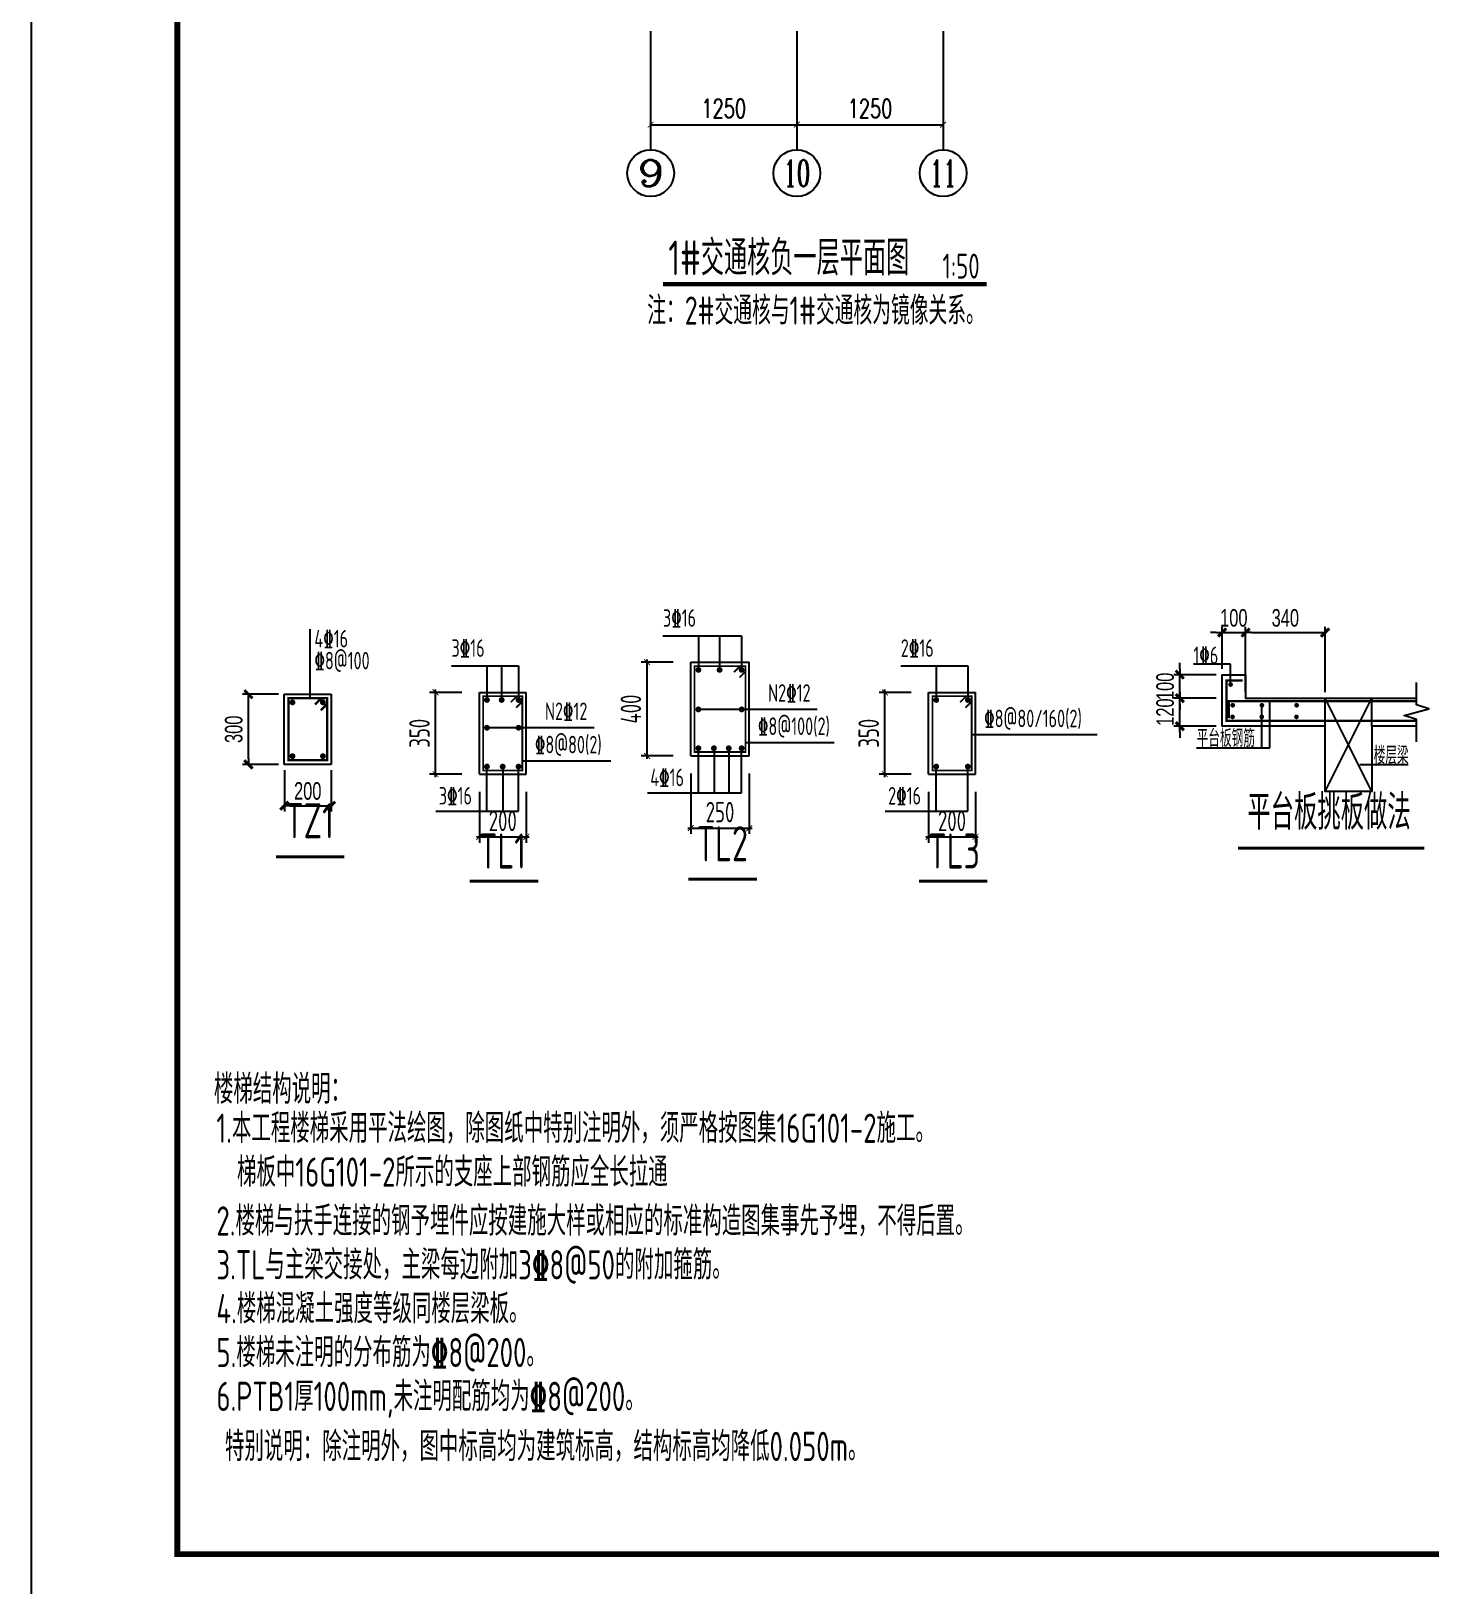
# Model space of a CAD drawing. Extents: x -668857 to 185752, y -270966 to 286822.
# Drawn here: x 14490 to 26447, y 196720 to 210006 of the extents above; entities that cross this region are included whole.
import ezdxf
from ezdxf.enums import TextEntityAlignment as Align

# ---------------------------------------------------------------- set-up
doc = ezdxf.new("R2010")
doc.units = 0
doc.header["$LTSCALE"] = 1000
doc.layers.get('0').update_dxf_attribs({"linetype": 'CONTINUOUS'})
doc.layers.get('DEFPOINTS').update_dxf_attribs({"linetype": 'CONTINUOUS'})
for name, color, linetype in [('-TK', 7, 'CONTINUOUS'), ('A-AXIS_TEXT', 7, 'CONTINUOUS'), ('AXIS', 3, 'CONTINUOUS'), ('DIM', 2, 'CONTINUOUS'), ('DIM_SYMB', 3, 'CONTINUOUS'), ('FSK_DIM', 3, 'CONTINUOUS'), ('NUM', 7, 'CONTINUOUS'), ('PUB_DIM', 3, 'CONTINUOUS'), ('PUB_TEXT', 2, 'CONTINUOUS'), ('REIN', 6, 'CONTINUOUS'), ('Sbeam-s', 3, 'CONTINUOUS'), ('TEXT', 2, 'CONTINUOUS'), ('THIN', 7, 'CONTINUOUS'), ('WALL', 5, 'CONTINUOUS'), ('大样详图_文字', 60, 'CONTINUOUS')]:
    doc.layers.add(name, color=color, linetype=linetype)
doc.layers.add('AXIS_TEXT', color=7, linetype='CONTINUOUS', lineweight=20)
doc.styles.add('_TCH_AXIS', font='COMPLEX', dxfattribs={"bigfont": 'GBCBIG'})
doc.styles.add('_TCH_DIM_T3', font='SIMPLEX', dxfattribs={"width": 0.705882, "bigfont": 'GBCBIG'})
doc.styles.add('BW_Dim', font='Bweng.shx', dxfattribs={"width": 0.7, "bigfont": 'hztxt.shx'})
doc.styles.add('COMPLEX', font='COMPLEX')
doc.styles.add('TSSD_DIMENSION', font='Tssdeng.shx', dxfattribs={"width": 0.7, "bigfont": 'tssdchn.shx'})
doc.styles.add('TSSD_Norm', font='Tssdeng.shx', dxfattribs={"bigfont": 'tssdchn.shx'})
doc.styles.add('TSSD_REIN', font='tssdeng.shx', dxfattribs={"width": 0.7, "height": 300, "bigfont": 'tssdchn.shx'})
doc.dimstyles.new('_TCH_ARCH&&50', dxfattribs={"dimtxt": 157.5, "dimasz": 50, "dimexe": 125, "dimexo": 150, "dimgap": 58.75, "dimtad": 1, "dimdec": 0, "dimzin": 0, "dimdsep": 46, "dimtxsty": '_TCH_DIM_T3', "dimblk": 'ARCHTICK', "dimcen": 0.09, "dimclrt": 7, "dimazin": 0, "dimtfac": 1, "dimtdec": 0, "dimtix": 1, "dimtmove": 2, "dimatfit": 3, "dimldrblk": 'ARCHTICK', "dimfxl": 1, "dimtolj": 1, "dimtzin": 0, "dimarcsym": 0})
doc.dimstyles.new('Cyz_25_50', dxfattribs={"dimtxt": 150, "dimasz": 50, "dimexe": 50, "dimexo": 50, "dimgap": 50, "dimtad": 1, "dimdec": 0, "dimlfac": 0.5, "dimzin": 0, "dimdsep": 46, "dimtxsty": 'BW_Dim', "dimblk": '_bwk', "dimcen": 0, "dimclrt": 7, "dimadec": 0, "dimazin": 0, "dimtfac": 1, "dimtdec": 0, "dimtix": 1, "dimtmove": 2, "dimatfit": 0, "dimfxl": 1, "dimtolj": 1, "dimtzin": 0, "dimarcsym": 0})
doc.dimstyles.new('TSSD_50_50', dxfattribs={"dimtxt": 175, "dimasz": 50, "dimexe": 50, "dimexo": 150, "dimgap": 50, "dimtad": 1, "dimdec": 0, "dimzin": 0, "dimdsep": 46, "dimtxsty": 'TSSD_DIMENSION', "dimblk": 'ARCHTICK', "dimcen": 0, "dimdle": 25, "dimclrt": 7, "dimadec": 0, "dimazin": 0, "dimtfac": 1, "dimtdec": 0, "dimtix": 1, "dimtmove": 2, "dimatfit": 3, "dimfxl": 1, "dimtolj": 1, "dimtzin": 0, "dimarcsym": 0})

# ---------------------------------------------------------------- blocks, each defined once
blk = doc.blocks.new('A1')
blk.add_lwpolyline([(0, 59400), (0, 0), (84100, 0), (84100, 59400)], close=True)
at = {"const_width": 100}
blk.add_lwpolyline([(2500, 58400), (2500, 1000), (83100, 1000), (83100, 58400)], close=True, dxfattribs=at)
blk = doc.blocks.new('_ArchTick')
at = {"color": 0, "linetype": 'ByBlock', "const_width": 0.15}
blk.add_lwpolyline([(-0.5, -0.5), (0.5, 0.5)], dxfattribs=at)
blk = doc.blocks.new('*D438')
at = {"layer": 'DEFPOINTS', "color": 0, "transparency": 16777216}
for p in [(18322, 203652), (18722, 203652), (18722, 203116)]:
    blk.add_point(p, dxfattribs=at)
at = {"layer": 'DIM', "color": 0, "lineweight": -2, "transparency": 16777216}
for p, q in [((18322, 203502), (18322, 203066)), ((18722, 203502), (18722, 203066)), ((18297, 203116), (18747, 203116))]:
    blk.add_line(p, q, dxfattribs=at)
at = {"layer": 'DIM', "color": 0, "lineweight": -2, "transparency": 16777216, "xscale": 50, "yscale": 50, "zscale": 50, "rotation": 180}
blk.add_blockref('_ArchTick', (18322, 203116), dxfattribs=at)
at = {"layer": 'DIM', "color": 0, "lineweight": -2, "transparency": 16777216, "xscale": 50, "yscale": 50, "zscale": 50}
blk.add_blockref('_ArchTick', (18722, 203116), dxfattribs=at)
at = {"layer": 'DIM', "color": 7, "transparency": 16777216, "insert": (18522, 203253), "char_height": 175, "attachment_point": 5, "style": 'TSSD_DIMENSION'}
blk.add_mtext('\\A1;200', dxfattribs=at)
blk = doc.blocks.new('*D439')
at = {"layer": 'DEFPOINTS', "color": 0, "transparency": 16777216}
for p in [(17947, 204352), (18322, 204352), (18322, 203652)]:
    blk.add_point(p, dxfattribs=at)
at = {"layer": 'DIM', "color": 0, "lineweight": -2, "transparency": 16777216}
for p, q in [((18172, 204352), (17897, 204352)), ((17947, 203627), (17947, 204377)), ((18172, 203652), (17897, 203652))]:
    blk.add_line(p, q, dxfattribs=at)
at = {"layer": 'DIM', "color": 0, "lineweight": -2, "transparency": 16777216, "xscale": 50, "yscale": 50, "zscale": 50}
for p, rotation in [((17947, 204352), 90), ((17947, 203652), 270)]:
    blk.add_blockref('_ArchTick', p, dxfattribs=dict(at, rotation=rotation))
at = {"layer": 'DIM', "color": 7, "transparency": 16777216, "insert": (17810, 204002), "char_height": 175, "attachment_point": 5, "rotation": 90, "style": 'TSSD_DIMENSION'}
blk.add_mtext('\\A1;350', dxfattribs=at)
blk = doc.blocks.new('_bwk')
blk.add_line((-1, 0), (0, 0))
at = {"const_width": 0.5}
blk.add_lwpolyline([(-0.7, -0.7), (0.7, 0.7)], dxfattribs=at)
blk = doc.blocks.new('*D440')
at = {"layer": 'DEFPOINTS', "color": 0, "transparency": 16777216}
for p in [(16348, 204336), (16655, 204336), (16655, 203736)]:
    blk.add_point(p, dxfattribs=at)
at = {"layer": 'FSK_DIM', "color": 0, "lineweight": -2, "transparency": 16777216}
for p, q in [((16605, 204336), (16298, 204336)), ((16348, 203786), (16348, 204286)), ((16605, 203736), (16298, 203736))]:
    blk.add_line(p, q, dxfattribs=at)
at = {"layer": 'FSK_DIM', "color": 0, "lineweight": -2, "transparency": 16777216, "xscale": 50, "yscale": 50, "zscale": 50}
for p, rotation in [((16348, 204336), 90), ((16348, 203736), 270)]:
    blk.add_blockref('_bwk', p, dxfattribs=dict(at, rotation=rotation))
at = {"layer": 'FSK_DIM', "color": 7, "transparency": 16777216, "insert": (16223, 204036), "char_height": 150, "attachment_point": 5, "rotation": 90, "style": 'BW_Dim'}
blk.add_mtext('\\A1;300', dxfattribs=at)
blk = doc.blocks.new('*D441')
at = {"layer": 'DEFPOINTS', "color": 0, "transparency": 16777216}
for p in [(16655, 203736), (17055, 203736), (17055, 203383)]:
    blk.add_point(p, dxfattribs=at)
at = {"layer": 'FSK_DIM', "color": 0, "lineweight": -2, "transparency": 16777216}
for p, q in [((16655, 203686), (16655, 203333)), ((17055, 203686), (17055, 203333)), ((16705, 203383), (17005, 203383))]:
    blk.add_line(p, q, dxfattribs=at)
at = {"layer": 'FSK_DIM', "color": 0, "lineweight": -2, "transparency": 16777216, "xscale": 50, "yscale": 50, "zscale": 50, "rotation": 180}
blk.add_blockref('_bwk', (16655, 203383), dxfattribs=at)
at = {"layer": 'FSK_DIM', "color": 0, "lineweight": -2, "transparency": 16777216, "xscale": 50, "yscale": 50, "zscale": 50}
blk.add_blockref('_bwk', (17055, 203383), dxfattribs=at)
at = {"layer": 'FSK_DIM', "color": 7, "transparency": 16777216, "insert": (16855, 203508), "char_height": 150, "attachment_point": 5, "style": 'BW_Dim'}
blk.add_mtext('\\A1;200', dxfattribs=at)
blk = doc.blocks.new('*D442')
at = {"layer": 'DEFPOINTS', "color": 0, "transparency": 16777216}
for p in [(24871, 204863), (24671, 204503), (24871, 204503)]:
    blk.add_point(p, dxfattribs=at)
at = {"layer": 'FSK_DIM', "color": 0, "lineweight": -2, "transparency": 16777216}
for p, q in [((24671, 204553), (24671, 204913)), ((24871, 204553), (24871, 204913)), ((24621, 204863), (24571, 204863)), ((24671, 204863), (24871, 204863)), ((24921, 204863), (24971, 204863))]:
    blk.add_line(p, q, dxfattribs=at)
at = {"layer": 'FSK_DIM', "color": 0, "lineweight": -2, "transparency": 16777216, "xscale": 50, "yscale": 50, "zscale": 50}
blk.add_blockref('_bwk', (24671, 204863), dxfattribs=at)
at = {"layer": 'FSK_DIM', "color": 0, "lineweight": -2, "transparency": 16777216, "xscale": 50, "yscale": 50, "zscale": 50, "rotation": 180}
blk.add_blockref('_bwk', (24871, 204863), dxfattribs=at)
at = {"layer": 'FSK_DIM', "color": 7, "transparency": 16777216, "insert": (24771, 204988), "char_height": 150, "attachment_point": 5, "style": 'BW_Dim'}
blk.add_mtext('\\A1;100', dxfattribs=at)
blk = doc.blocks.new('*D443')
at = {"layer": 'DEFPOINTS', "color": 0, "transparency": 16777216}
for p in [(25551, 204863), (24871, 204303), (25551, 204303)]:
    blk.add_point(p, dxfattribs=at)
at = {"layer": 'FSK_DIM', "color": 0, "lineweight": -2, "transparency": 16777216}
for p, q in [((24871, 204353), (24871, 204913)), ((25551, 204353), (25551, 204913)), ((24921, 204863), (25501, 204863))]:
    blk.add_line(p, q, dxfattribs=at)
at = {"layer": 'FSK_DIM', "color": 0, "lineweight": -2, "transparency": 16777216, "xscale": 50, "yscale": 50, "zscale": 50, "rotation": 180}
blk.add_blockref('_bwk', (24871, 204863), dxfattribs=at)
at = {"layer": 'FSK_DIM', "color": 0, "lineweight": -2, "transparency": 16777216, "xscale": 50, "yscale": 50, "zscale": 50}
blk.add_blockref('_bwk', (25551, 204863), dxfattribs=at)
at = {"layer": 'FSK_DIM', "color": 7, "transparency": 16777216, "insert": (25211, 204988), "char_height": 150, "attachment_point": 5, "style": 'BW_Dim'}
blk.add_mtext('\\A1;340', dxfattribs=at)
blk = doc.blocks.new('*D444')
at = {"layer": 'DEFPOINTS', "color": 0, "transparency": 16777216}
for p in [(24309, 204303), (24671, 204303), (24671, 204063)]:
    blk.add_point(p, dxfattribs=at)
at = {"layer": 'FSK_DIM', "color": 0, "lineweight": -2, "transparency": 16777216}
for p, q in [((24309, 204353), (24309, 204403)), ((24621, 204303), (24259, 204303)), ((24309, 204063), (24309, 204303)), ((24621, 204063), (24259, 204063)), ((24309, 204013), (24309, 203963))]:
    blk.add_line(p, q, dxfattribs=at)
at = {"layer": 'FSK_DIM', "color": 0, "lineweight": -2, "transparency": 16777216, "xscale": 50, "yscale": 50, "zscale": 50}
for p, rotation in [((24309, 204303), 270), ((24309, 204063), 90)]:
    blk.add_blockref('_bwk', p, dxfattribs=dict(at, rotation=rotation))
at = {"layer": 'FSK_DIM', "color": 7, "transparency": 16777216, "insert": (24184, 204183), "char_height": 150, "attachment_point": 5, "rotation": 90, "style": 'BW_Dim'}
blk.add_mtext('\\A1;120', dxfattribs=at)
blk = doc.blocks.new('*D445')
at = {"layer": 'DEFPOINTS', "color": 0, "transparency": 16777216}
for p in [(24309, 204503), (24671, 204503), (24671, 204303)]:
    blk.add_point(p, dxfattribs=at)
at = {"layer": 'FSK_DIM', "color": 0, "lineweight": -2, "transparency": 16777216}
for p, q in [((24621, 204503), (24259, 204503)), ((24309, 204553), (24309, 204603)), ((24309, 204303), (24309, 204503)), ((24621, 204303), (24259, 204303)), ((24309, 204253), (24309, 204203))]:
    blk.add_line(p, q, dxfattribs=at)
at = {"layer": 'FSK_DIM', "color": 0, "lineweight": -2, "transparency": 16777216, "xscale": 50, "yscale": 50, "zscale": 50}
for p, rotation in [((24309, 204503), 270), ((24309, 204303), 90)]:
    blk.add_blockref('_bwk', p, dxfattribs=dict(at, rotation=rotation))
at = {"layer": 'FSK_DIM', "color": 7, "transparency": 16777216, "insert": (24184, 204403), "char_height": 150, "attachment_point": 5, "rotation": 90, "style": 'BW_Dim'}
blk.add_mtext('\\A1;100', dxfattribs=at)
blk = doc.blocks.new('*D447')
at = {"layer": 'DEFPOINTS', "color": 0, "transparency": 16777216}
for p in [(20129, 203809), (20629, 203809), (20629, 203191)]:
    blk.add_point(p, dxfattribs=at)
at = {"layer": 'DIM', "color": 0, "lineweight": -2, "transparency": 16777216}
for p, q in [((20129, 203659), (20129, 203141)), ((20629, 203659), (20629, 203141)), ((20104, 203191), (20654, 203191))]:
    blk.add_line(p, q, dxfattribs=at)
at = {"layer": 'DIM', "color": 0, "lineweight": -2, "transparency": 16777216, "xscale": 50, "yscale": 50, "zscale": 50, "rotation": 180}
blk.add_blockref('_ArchTick', (20129, 203191), dxfattribs=at)
at = {"layer": 'DIM', "color": 0, "lineweight": -2, "transparency": 16777216, "xscale": 50, "yscale": 50, "zscale": 50}
blk.add_blockref('_ArchTick', (20629, 203191), dxfattribs=at)
at = {"layer": 'DIM', "color": 7, "transparency": 16777216, "insert": (20379, 203328), "char_height": 175, "attachment_point": 5, "style": 'TSSD_DIMENSION'}
blk.add_mtext('\\A1;250', dxfattribs=at)
blk = doc.blocks.new('*D448')
at = {"layer": 'DEFPOINTS', "color": 0, "transparency": 16777216}
for p in [(19755, 204609), (20129, 204609), (20129, 203809)]:
    blk.add_point(p, dxfattribs=at)
at = {"layer": 'DIM', "color": 0, "lineweight": -2, "transparency": 16777216}
for p, q in [((19755, 203784), (19755, 204634)), ((19979, 204609), (19705, 204609)), ((19979, 203809), (19705, 203809))]:
    blk.add_line(p, q, dxfattribs=at)
at = {"layer": 'DIM', "color": 0, "lineweight": -2, "transparency": 16777216, "xscale": 50, "yscale": 50, "zscale": 50}
for p, rotation in [((19755, 204609), 90), ((19755, 203809), 270)]:
    blk.add_blockref('_ArchTick', p, dxfattribs=dict(at, rotation=rotation))
at = {"layer": 'DIM', "color": 7, "transparency": 16777216, "insert": (19617, 204209), "char_height": 175, "attachment_point": 5, "rotation": 90, "style": 'TSSD_DIMENSION'}
blk.add_mtext('\\A1;400', dxfattribs=at)
blk = doc.blocks.new('*D450')
at = {"layer": 'DEFPOINTS', "color": 0, "transparency": 16777216}
for p in [(22162, 203652), (22562, 203652), (22562, 203116)]:
    blk.add_point(p, dxfattribs=at)
at = {"layer": 'DIM', "color": 0, "lineweight": -2, "transparency": 16777216}
for p, q in [((22162, 203502), (22162, 203066)), ((22562, 203502), (22562, 203066)), ((22137, 203116), (22587, 203116))]:
    blk.add_line(p, q, dxfattribs=at)
at = {"layer": 'DIM', "color": 0, "lineweight": -2, "transparency": 16777216, "xscale": 50, "yscale": 50, "zscale": 50, "rotation": 180}
blk.add_blockref('_ArchTick', (22162, 203116), dxfattribs=at)
at = {"layer": 'DIM', "color": 0, "lineweight": -2, "transparency": 16777216, "xscale": 50, "yscale": 50, "zscale": 50}
blk.add_blockref('_ArchTick', (22562, 203116), dxfattribs=at)
at = {"layer": 'DIM', "color": 7, "transparency": 16777216, "insert": (22362, 203253), "char_height": 175, "attachment_point": 5, "style": 'TSSD_DIMENSION'}
blk.add_mtext('\\A1;200', dxfattribs=at)
blk = doc.blocks.new('*D451')
at = {"layer": 'DEFPOINTS', "color": 0, "transparency": 16777216}
for p in [(21788, 204352), (22162, 204352), (22162, 203652)]:
    blk.add_point(p, dxfattribs=at)
at = {"layer": 'DIM', "color": 0, "lineweight": -2, "transparency": 16777216}
for p, q in [((22012, 204352), (21738, 204352)), ((21788, 203627), (21788, 204377)), ((22012, 203652), (21738, 203652))]:
    blk.add_line(p, q, dxfattribs=at)
at = {"layer": 'DIM', "color": 0, "lineweight": -2, "transparency": 16777216, "xscale": 50, "yscale": 50, "zscale": 50}
for p, rotation in [((21788, 204352), 90), ((21788, 203652), 270)]:
    blk.add_blockref('_ArchTick', p, dxfattribs=dict(at, rotation=rotation))
at = {"layer": 'DIM', "color": 7, "transparency": 16777216, "insert": (21650, 204002), "char_height": 175, "attachment_point": 5, "rotation": 90, "style": 'TSSD_DIMENSION'}
blk.add_mtext('\\A1;350', dxfattribs=at)
blk = doc.blocks.new('_AXISO')
blk.add_circle((0, 0), 0.5)
at = {"layer": 'A-AXIS_TEXT', "style": 'COMPLEX', "width": 1.041667}
blk.add_attdef('A', text='', height=0.56, dxfattribs=at).set_placement((-0.25, -0.28), (0.25, -0.28), align=Align.FIT)
blk = doc.blocks.new('*D1212')
at = {"layer": 'DEFPOINTS', "color": 0, "transparency": 16777216}
for p in [(19786, 210006), (21036, 210006), (21036, 209206)]:
    blk.add_point(p, dxfattribs=at)
at = {"layer": 'PUB_DIM', "color": 0, "lineweight": -2, "transparency": 16777216}
for p, q in [((19786, 209856), (19786, 209081)), ((21036, 209856), (21036, 209081)), ((19786, 209206), (21036, 209206))]:
    blk.add_line(p, q, dxfattribs=at)
at = {"layer": 'PUB_DIM', "color": 0, "lineweight": -2, "transparency": 16777216, "xscale": 50, "yscale": 50, "zscale": 50, "rotation": 180}
blk.add_blockref('_ArchTick', (19786, 209206), dxfattribs=at)
at = {"layer": 'PUB_DIM', "color": 0, "lineweight": -2, "transparency": 16777216, "xscale": 50, "yscale": 50, "zscale": 50}
blk.add_blockref('_ArchTick', (21036, 209206), dxfattribs=at)
at = {"layer": 'PUB_DIM', "color": 7, "transparency": 16777216, "insert": (20411, 209344), "char_height": 157.5, "attachment_point": 5, "style": '_TCH_DIM_T3'}
blk.add_mtext('\\A1;1250', dxfattribs=at)
blk = doc.blocks.new('*D1213')
at = {"layer": 'DEFPOINTS', "color": 0, "transparency": 16777216}
for p in [(21036, 210006), (22286, 210006), (22286, 209206)]:
    blk.add_point(p, dxfattribs=at)
at = {"layer": 'PUB_DIM', "color": 0, "lineweight": -2, "transparency": 16777216}
for p, q in [((21036, 209856), (21036, 209081)), ((22286, 209856), (22286, 209081)), ((21036, 209206), (22286, 209206))]:
    blk.add_line(p, q, dxfattribs=at)
at = {"layer": 'PUB_DIM', "color": 0, "lineweight": -2, "transparency": 16777216, "xscale": 50, "yscale": 50, "zscale": 50, "rotation": 180}
blk.add_blockref('_ArchTick', (21036, 209206), dxfattribs=at)
at = {"layer": 'PUB_DIM', "color": 0, "lineweight": -2, "transparency": 16777216, "xscale": 50, "yscale": 50, "zscale": 50}
blk.add_blockref('_ArchTick', (22286, 209206), dxfattribs=at)
at = {"layer": 'PUB_DIM', "color": 7, "transparency": 16777216, "insert": (21661, 209344), "char_height": 157.5, "attachment_point": 5, "style": '_TCH_DIM_T3'}
blk.add_mtext('\\A1;1250', dxfattribs=at)

msp = doc.modelspace()

# ---------------------------------------------------------------- linework, layer by layer
at = {"layer": 'AXIS'}
for p, q in [((19785.98, 210006.35), (19785.98, 208991.74)), ((21035.5, 210006.35), (21035.5, 208991.74)), ((22285.98, 210006.35), (22285.98, 208991.74))]:
    msp.add_line(p, q, dxfattribs=at)
at = {"layer": 'DIM_SYMB', "const_width": 35}
msp.add_lwpolyline([(19891.07, 207841.96), (22657.73, 207841.96)], dxfattribs=at)
at = {"layer": 'NUM', "color": 7, "const_width": 25}
for points in [[(24805.65, 203018.67), (26399.72, 203018.67)], [(16583.44, 202946.29), (17168.51, 202946.29)], [(20108.77, 202755.55), (20693.84, 202755.55)], [(18239.59, 202737.6), (18824.65, 202737.6)], [(22080.14, 202737.6), (22665.21, 202737.6)]]:
    msp.add_lwpolyline(points, dxfattribs=at)
at = {"layer": 'REIN'}
for points, const_width in [([(20498.62, 204524.63), (20550.6, 204576.58), (20596.52, 204576.58), (20596.52, 203841.58), (20161.52, 203841.58), (20161.52, 204576.58), (20596.52, 204576.58), (20596.52, 204530.65), (20544.58, 204478.67)], 15), ([(24845.8, 204452.74), (24708.31, 204452.74), (24708.31, 204108.23), (26333.05, 204108.23)], 20), ([(16917.54, 204248.54), (16970.26, 204301.21), (17019.72, 204301.21), (17019.72, 203771.21), (16689.72, 203771.21), (16689.72, 204301.21), (17019.72, 204301.21), (17019.72, 204251.75), (16967.04, 204199.04)], 20), ([(18591.27, 204267.66), (18643.25, 204319.6), (18689.18, 204319.6), (18689.18, 203684.6), (18354.18, 203684.6), (18354.18, 204319.6), (18689.18, 204319.6), (18689.18, 204273.67), (18637.23, 204221.69)], 15), ([(22431.82, 204267.66), (22483.8, 204319.6), (22529.73, 204319.6), (22529.73, 203684.6), (22194.73, 203684.6), (22194.73, 204319.6), (22529.73, 204319.6), (22529.73, 204273.67), (22477.78, 204221.69)], 15), ([(24729.53, 204128.87), (24729.53, 204275.69), (26333.05, 204275.69)], 20)]:
    msp.add_lwpolyline(points, dxfattribs=dict(at, const_width=const_width))
for points, const_width in [([(20181.52, 204544.08, 1), (20206.52, 204544.08, 1)], 25), ([(20362.87, 204544.08, 1), (20387.87, 204544.08, 1)], 25), ([(20551.52, 204544.08, 1), (20576.52, 204544.08, 1)], 25), ([(24733.01, 204418.79, 1), (24753.01, 204418.79, 1)], 20), ([(16712.22, 204266.21, 1), (16737.22, 204266.21, 1)], 25), ([(16972.22, 204266.21, 1), (16997.22, 204266.21, 1)], 25), ([(18374.18, 204287.1, 1), (18399.18, 204287.1, 1)], 25), ([(18500.03, 204287.1, 1), (18525.03, 204287.1, 1)], 25), ([(18644.18, 204287.1, 1), (18669.18, 204287.1, 1)], 25), ([(20181.52, 204206.3, 1), (20206.52, 204206.3, 1)], 25), ([(20551.52, 204206.3, 1), (20576.52, 204206.3, 1)], 25), ([(22214.73, 204287.1, 1), (22239.73, 204287.1, 1)], 25), ([(22484.73, 204287.1, 1), (22509.73, 204287.1, 1)], 25), ([(24751.06, 204241.46, 1), (24771.06, 204241.46, 1)], 20), ([(25000.95, 204241.46, 1), (25020.95, 204241.46, 1)], 20), ([(25297.5, 204241.46, 1), (25317.5, 204241.46, 1)], 20), ([(24749.77, 204142.33, 1), (24769.77, 204142.33, 1)], 20), ([(24999.67, 204142.33, 1), (25019.67, 204142.33, 1)], 20), ([(25296.22, 204142.33, 1), (25316.22, 204142.33, 1)], 20), ([(18374.18, 204049.32, 1), (18399.18, 204049.32, 1)], 25), ([(18644.18, 204049.32, 1), (18669.18, 204049.32, 1)], 25), ([(16712.22, 203806.21, 1), (16737.22, 203806.21, 1)], 25), ([(16972.22, 203806.21, 1), (16997.22, 203806.21, 1)], 25), ([(20181.52, 203874.08, 1), (20206.52, 203874.08, 1)], 25), ([(20314.17, 203874.08, 1), (20339.17, 203874.08, 1)], 25), ([(20441.14, 203874.08, 1), (20466.14, 203874.08, 1)], 25), ([(20551.52, 203874.08, 1), (20576.52, 203874.08, 1)], 25), ([(18374.18, 203717.1, 1), (18399.18, 203717.1, 1)], 25), ([(18508.54, 203717.1, 1), (18533.54, 203717.1, 1)], 25), ([(18644.18, 203717.1, 1), (18669.18, 203717.1, 1)], 25), ([(22214.73, 203717.1, 1), (22239.73, 203717.1, 1)], 25), ([(22484.73, 203717.1, 1), (22509.73, 203717.1, 1)], 25)]:
    msp.add_lwpolyline(points, format="xyb", close=True, dxfattribs=dict(at, const_width=const_width))
at = {"layer": 'Sbeam-s'}
for p, q in [((20129.02, 203809.08), (20129.02, 204609.08)), ((20129.02, 204609.08), (20629.02, 204609.08)), ((20629.02, 203809.08), (20629.02, 204609.08)), ((18321.68, 203652.1), (18321.68, 204352.1)), ((18321.68, 204352.1), (18721.68, 204352.1)), ((18721.68, 203652.1), (18721.68, 204352.1)), ((22162.23, 203652.1), (22162.23, 204352.1)), ((22162.23, 204352.1), (22562.23, 204352.1)), ((22562.23, 203652.1), (22562.23, 204352.1)), ((16654.72, 204336.21), (17054.72, 204336.21)), ((16654.72, 203736.21), (16654.72, 204336.21)), ((17054.72, 204336.21), (17054.72, 203736.21)), ((17054.72, 203736.21), (16654.72, 203736.21)), ((20129.02, 203809.08), (20629.02, 203809.08)), ((18321.68, 203652.1), (18721.68, 203652.1)), ((22162.23, 203652.1), (22562.23, 203652.1))]:
    msp.add_line(p, q, dxfattribs=at)
at = {"layer": 'TEXT'}
for p, q in [((19891.03, 204836.21), (20564.02, 204836.21)), ((20194.02, 204836.21), (20194.02, 204556.58)), ((20375.37, 204836.21), (20375.37, 204556.58)), ((20564.02, 204836.21), (20564.02, 204556.58)), ((18083.68, 204579.23), (18656.68, 204579.23)), ((18386.68, 204579.23), (18386.68, 204299.6)), ((18512.53, 204579.23), (18512.53, 204299.6)), ((18656.68, 204579.23), (18656.68, 204299.6)), ((21924.24, 204579.23), (22497.23, 204579.23)), ((22227.23, 204579.23), (22227.23, 204299.6)), ((22497.23, 204579.23), (22497.23, 204299.6)), ((21210.44, 204206.3), (20194.02, 204206.3)), ((19303.09, 204049.32), (18386.68, 204049.32)), ((23601.65, 203988.17), (22529.73, 203988.17)), ((20194.02, 203492.74), (20194.02, 203874.08)), ((20331.45, 203492.74), (20331.45, 203874.08)), ((20458.42, 203492.74), (20458.42, 203874.08)), ((20564.02, 203492.74), (20564.02, 203874.08)), ((21353.57, 203921.7), (20596.52, 203921.7)), ((18386.68, 203335.76), (18386.68, 203717.1)), ((18525.81, 203335.76), (18525.81, 203717.1)), ((18656.68, 203335.76), (18656.68, 203717.1)), ((19446.22, 203764.72), (18689.18, 203764.72)), ((22227.23, 203335.76), (22227.23, 203717.1)), ((22497.23, 203335.76), (22497.23, 203717.1)), ((19757.7, 203492.74), (20564.02, 203492.74)), ((17950.36, 203335.76), (18656.68, 203335.76)), ((21790.91, 203335.76), (22497.23, 203335.76))]:
    msp.add_line(p, q, dxfattribs=at)
at = {"layer": 'THIN'}
msp.add_lwpolyline([(26333.05, 203928.59), (26333.05, 204120.59), (26227.45, 204154.19), (26438.65, 204211.79), (26333.05, 204245.39), (26333.05, 204437.39)], dxfattribs=at)
at = {"layer": 'WALL'}
for p, q in [((25551.3, 203502.99), (25951.3, 204302.99)), ((25951.3, 203502.99), (25551.3, 204302.99)), ((25551.3, 204062.99), (25551.3, 204302.99)), ((25951.3, 204062.99), (25951.3, 204302.99))]:
    msp.add_line(p, q, dxfattribs=at)
for points in [[(25551.3, 204062.99), (24671.3, 204062.99), (24671.3, 204502.99), (24871.3, 204502.99), (24871.3, 204302.99), (26333.05, 204302.99)], [(26333.05, 204062.99), (25951.3, 204062.99), (25951.3, 203502.99), (25551.3, 203502.99), (25551.3, 204062.99)]]:
    msp.add_lwpolyline(points, dxfattribs=at)
at = {"layer": '大样详图_文字', "color": 7}
for p, q in [((16875.23, 204301.21), (16875.23, 204890.88)), ((24743.01, 204592.89), (24425.53, 204592.89)), ((24743.01, 204418.79), (24743.01, 204592.89)), ((25009.67, 203876.78), (25010.95, 204241.46)), ((25078.3, 203876.78), (25078.3, 204275.69)), ((24452.52, 203876.78), (25078.3, 203876.78)), ((26261.65, 203731.12), (25848.54, 203731.12))]:
    msp.add_line(p, q, dxfattribs=at)

# ---------------------------------------------------------------- block references
at = {"layer": '-TK', "xscale": 0.5, "yscale": 0.5, "zscale": 0.5}
msp.add_blockref('A1', (14490.19, 196482.28), dxfattribs=at)
at = {"layer": 'AXIS'}
ref = msp.add_blockref('_AXISO', (19785.98, 208791.74), dxfattribs=dict(at, xscale=400, yscale=400, zscale=400))
ref.add_attrib('A', '9', dxfattribs={"layer": 'AXIS_TEXT', "height": 226.27, "style": '_TCH_AXIS', "width": 1.5}).set_placement((19672.85, 208678.6), (19899.12, 208678.6), align=Align.FIT)
ref = msp.add_blockref('_AXISO', (21035.5, 208791.74), dxfattribs=dict(at, xscale=400, yscale=400, zscale=400))
ref.add_attrib('A', '10', dxfattribs={"layer": 'AXIS_TEXT', "height": 226.274, "style": '_TCH_AXIS', "width": 0.724138}).set_placement((20922.36, 208678.6), (21148.64, 208678.6), align=Align.FIT)
ref = msp.add_blockref('_AXISO', (22285.98, 208791.74), dxfattribs=dict(at, xscale=400, yscale=400, zscale=400))
ref.add_attrib('A', '11', dxfattribs={"layer": 'AXIS_TEXT', "height": 226.274, "style": '_TCH_AXIS', "width": 0.875}).set_placement((22172.85, 208678.6), (22399.12, 208678.6), align=Align.FIT)

# ---------------------------------------------------------------- texts
at = {"layer": 'NUM', "color": 1, "style": 'TSSD_Norm', "width": 0.7}
for s, p in [('平台板挑板做法', (25584.66, 203086.71)), ('TZ1', (16870.52, 203014.34))]:
    msp.add_text(s, height=300, dxfattribs=at).set_placement(p, align=Align.BOTTOM_CENTER)
for s, p in [('TL2', (20179, 202817.09)), ('TL1', (18318, 202755.52)), ('TL3', (22158.55, 202755.52))]:
    msp.add_text(s, height=300, dxfattribs=at).set_placement(p, align=Align.BOTTOM_LEFT)
at = {"layer": 'PUB_TEXT', "style": 'TSSD_REIN', "width": 0.7}
for s, height, p in [('1#交通核负一层平面图', 297.5, (19937.52, 207918.32)), ('1:50', 212.5, (22280.64, 207890.31))]:
    msp.add_text(s, height=height, dxfattribs=at).set_placement(p)
at = {"layer": 'PUB_TEXT', "color": 1, "style": 'TSSD_REIN', "width": 0.7}
msp.add_text('注：2#交通核与1#交通核为镜像关系。', height=241.1348, dxfattribs=at).set_placement((19756.99, 207495.8))
at = {"layer": 'TEXT', "style": 'TSSD_REIN', "width": 0.7}
for s, p in [('楼梯结构说明：', (16052.76, 200834.21)), ('1.本工程楼梯采用平法绘图，除图纸中特别注明外，须严格按图集16G101-2施工。', (16074.12, 200499.94)), ('梯板中16G101-2所示的支座上部钢筋应全长拉通', (16250.53, 200124.94)), ('2.楼梯与扶手连接的钢予埋件应按建施大样或相应的标准构造图集事先予埋，不得后置。', (16074.12, 199707.08)), ('3.TL与主梁交接处，主梁每边附加3\x848@50的附加箍筋。', (16074.12, 199332.08)), ('4.楼梯混凝土强度等级同楼层梁板。', (16074.12, 198957.08)), ('6.PTB1厚100mm,未注明配筋均为%%1328@200。', (16074.12, 198207.08))]:
    msp.add_text(s, height=250, dxfattribs=at).set_placement(p)
at = {"layer": 'TEXT', "color": 1, "style": 'TSSD_REIN', "width": 0.7}
msp.add_text('5.楼梯未注明的分布筋为%%1328@200。', height=250, dxfattribs=at).set_placement((16074.12, 198582.08))
at = {"layer": 'TEXT', "color": 153, "style": 'TSSD_REIN', "width": 0.7}
msp.add_text('特别说明：除注明外，图中标高均为建筑标高，结构标高均降低0.050m。', height=250, dxfattribs=at).set_placement((16147.45, 197779.06))
at = {"layer": 'THIN', "color": 0, "style": 'TSSD_REIN', "width": 0.7}
for s, p in [('3\x8416', (19891.03, 204867.46)), ('3\x8416', (18083.68, 204610.48)), ('2%%13216', (21924.24, 204610.48)), ('N2\x8412', (20789.57, 204226.95)), ('N2\x8412', (18882.23, 204069.97)), ('%%1328@80/160(2)', (22636.44, 204008.82)), ('\x848@100(2)', (20703.23, 203942.35)), ('%%1328@80(2)', (18795.89, 203785.37)), ('4%%13216', (19782.75, 203504.58)), ('3%%13216', (17975.4, 203347.61)), ('2%%13216', (21815.95, 203347.61))]:
    msp.add_text(s, height=150, dxfattribs=at).set_placement(p, align=Align.BOTTOM_LEFT)
at = {"layer": '大样详图_文字', "color": 7, "style": 'TSSD_REIN', "width": 0.7}
for s, p in [('4\x8416', (16912.11, 204735.87)), ('\x848@100', (16912.11, 204548.37)), ('1\x846', (24425.66, 204593.81)), ('平台板钢筋', (24452.9, 203884.22)), ('楼层梁', (25966.44, 203737.89))]:
    msp.add_text(s, height=150, dxfattribs=at).set_placement(p)

# ---------------------------------------------------------------- dimensions: what is measured, and where the dimension line sits
at = {"layer": 'DIM'}
for base, p1, p2, picture, middle in [((19754.56, 204609.08), (20129.02, 203809.08), (20129.02, 204609.08), '*D448', (19617.06, 204209.08)), ((17947.21, 204352.1), (18321.68, 203652.1), (18321.68, 204352.1), '*D439', (17809.71, 204002.1)), ((21787.76, 204352.1), (22162.23, 203652.1), (22162.23, 204352.1), '*D451', (21650.26, 204002.1))]:
    dim = msp.add_linear_dim(base=base, p1=p1, p2=p2, angle=90, dimstyle='TSSD_50_50', override={"dimlfac": 0.5}, dxfattribs=at)
    dim.commit()
    dim.dimension.update_dxf_attribs({"geometry": picture, "text_midpoint": middle})
for base, p1, p2, picture, middle in [((20629.02, 203190.96), (20129.02, 203809.08), (20629.02, 203809.08), '*D447', (20379.02, 203328.46)), ((18721.68, 203115.62), (18321.68, 203652.1), (18721.68, 203652.1), '*D438', (18521.68, 203253.12)), ((22562.23, 203115.62), (22162.23, 203652.1), (22562.23, 203652.1), '*D450', (22362.23, 203253.12))]:
    dim = msp.add_linear_dim(base=base, p1=p1, p2=p2, dimstyle='TSSD_50_50', override={"dimlfac": 0.5}, dxfattribs=at)
    dim.commit()
    dim.dimension.update_dxf_attribs({"geometry": picture, "text_midpoint": middle})
at = {"layer": 'FSK_DIM'}
for base, p1, p2, picture, middle in [((24871.3, 204862.99), (24671.3, 204502.99), (24871.3, 204502.99), '*D442', (24771.3, 204987.99)), ((25551.3, 204862.99), (24871.3, 204302.99), (25551.3, 204302.99), '*D443', (25211.3, 204987.99)), ((17054.72, 203382.71), (16654.72, 203736.21), (17054.72, 203736.21), '*D441', (16854.72, 203507.71))]:
    dim = msp.add_linear_dim(base=base, p1=p1, p2=p2, dimstyle='Cyz_25_50', dxfattribs=at)
    dim.commit()
    dim.dimension.update_dxf_attribs({"geometry": picture, "text_midpoint": middle})
for base, p1, p2, picture, middle in [((24309.35, 204502.99), (24671.3, 204302.99), (24671.3, 204502.99), '*D445', (24184.35, 204402.99)), ((16348.03, 204336.21), (16654.72, 203736.21), (16654.72, 204336.21), '*D440', (16223.03, 204036.21)), ((24309.35, 204302.99), (24671.3, 204062.99), (24671.3, 204302.99), '*D444', (24184.35, 204182.99))]:
    dim = msp.add_linear_dim(base=base, p1=p1, p2=p2, angle=90, dimstyle='Cyz_25_50', dxfattribs=at)
    dim.commit()
    dim.dimension.update_dxf_attribs({"geometry": picture, "text_midpoint": middle})
at = {"layer": 'PUB_DIM'}
for p1, p2, picture, middle in [((19785.98, 210006.35), (21035.5, 210006.35), '*D1212', (20410.74, 209343.85)), ((21035.5, 210006.35), (22285.98, 210006.35), '*D1213', (21660.74, 209343.85))]:
    dim = msp.add_aligned_dim(p1=p1, p2=p2, distance=-800, dimstyle='_TCH_ARCH&&50', dxfattribs=at)
    dim.commit()
    dim.dimension.update_dxf_attribs({"geometry": picture, "text_midpoint": middle})

doc.saveas('drawing.dxf')
